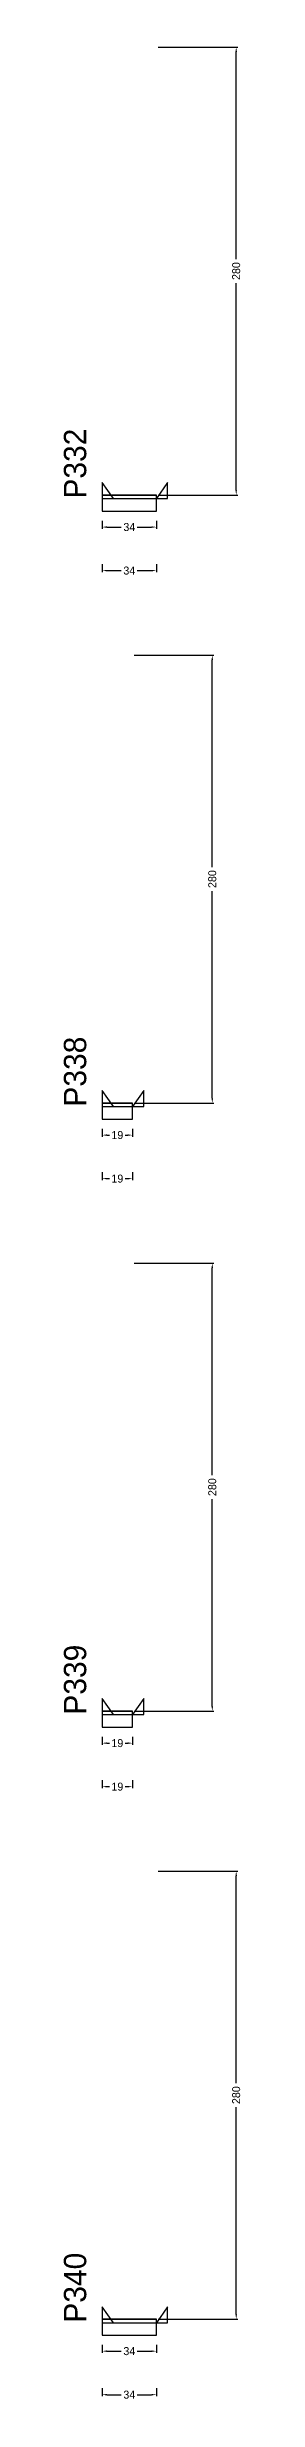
# Model space of a CAD drawing. Header units: centimetres. Extents: x -12000 to 4089, y -6086 to 2114.
# Drawn here: x 3976 to 4087, y -5748 to -4278 of the extents above; entities that cross this region are included whole.
import ezdxf

# ---------------------------------------------------------------- set-up
doc = ezdxf.new("R2010")
doc.units = ezdxf.units.CM
for name, color, linetype in [('NOMENCLATURA', 7, 'Continuous'), ('SARR_2.2x10', 60, 'Continuous'), ('SARR_2.2x7', 40, 'Continuous')]:
    doc.layers.add(name, color=color, linetype=linetype)
doc.dimstyles.new('PAINEL-NOVA', dxfattribs={"dimtxt": 5, "dimasz": 3, "dimexe": 1, "dimexo": 1, "dimgap": 1, "dimtad": 1, "dimcen": 2.5, "dimazin": 3, "dimtfac": 1, "dimtmove": 0, "dimatfit": 3})

# ---------------------------------------------------------------- blocks, each defined once
blk = doc.blocks.new('_CLOSEDFILLED')
at = {"color": 0, "linetype": 'BYBLOCK'}
blk.add_solid([(-1, 0.16), (0, 0), (-1, -0.16)], dxfattribs=at)
blk = doc.blocks.new('*D333')
for p, q in [((4000, -4573.8), (4000, -4578.8)), ((4003, -4577.8), (4012, -4577.8)), ((4022, -4577.8), (4031, -4577.8)), ((4034, -4573.8), (4034, -4578.8))]:
    blk.add_line(p, q)
at = {"layer": 'Defpoints'}
for p in [(4000, -4572.8), (4034, -4572.8), (4000, -4577.8)]:
    blk.add_point(p, dxfattribs=at)
at = {"layer": 'SARR_2.2x10', "xscale": 3, "yscale": 3, "rotation": 180}
blk.add_blockref('_CLOSEDFILLED', (4000, -4577.8), dxfattribs=at)
at = {"layer": 'SARR_2.2x10', "xscale": 3, "yscale": 3}
blk.add_blockref('_CLOSEDFILLED', (4034, -4577.8), dxfattribs=at)
at = {"layer": 'SARR_2.2x10', "insert": (4017, -4577.8), "char_height": 5, "attachment_point": 5}
blk.add_mtext('34', dxfattribs=at)
blk = doc.blocks.new('*D334')
for p, q in [((4035, -4277.8), (4085, -4277.8)), ((4084, -4410.3), (4084, -4280.8)), ((4084, -4554.8), (4084, -4425.3)), ((4035, -4557.8), (4085, -4557.8))]:
    blk.add_line(p, q)
at = {"layer": 'Defpoints'}
for p in [(4034, -4277.8), (4034, -4557.8), (4084, -4557.8)]:
    blk.add_point(p, dxfattribs=at)
at = {"layer": 'SARR_2.2x10', "xscale": 3, "yscale": 3}
for p, rotation in [((4084, -4277.8), 90), ((4084, -4557.8), 270)]:
    blk.add_blockref('_CLOSEDFILLED', p, dxfattribs=dict(at, rotation=rotation))
at = {"layer": 'SARR_2.2x10', "insert": (4084, -4417.8), "char_height": 5, "attachment_point": 5, "rotation": 90}
blk.add_mtext('280', dxfattribs=at)
blk = doc.blocks.new('*D335')
for p, q in [((4035, -4277.8), (4085, -4277.8)), ((4084, -4410.3), (4084, -4280.8)), ((4084, -4554.8), (4084, -4425.3)), ((4035, -4557.8), (4085, -4557.8))]:
    blk.add_line(p, q)
at = {"layer": 'Defpoints'}
for p in [(4034, -4277.8), (4034, -4557.8), (4084, -4557.8)]:
    blk.add_point(p, dxfattribs=at)
at = {"layer": 'SARR_2.2x10', "xscale": 3, "yscale": 3}
for p, rotation in [((4084, -4277.8), 90), ((4084, -4557.8), 270)]:
    blk.add_blockref('_CLOSEDFILLED', p, dxfattribs=dict(at, rotation=rotation))
at = {"layer": 'SARR_2.2x10', "insert": (4084, -4417.8), "char_height": 5, "attachment_point": 5, "rotation": 90}
blk.add_mtext('280', dxfattribs=at)
blk = doc.blocks.new('*D336')
for p, q in [((4035, -4277.8), (4085, -4277.8)), ((4084, -4410.3), (4084, -4280.8)), ((4084, -4554.8), (4084, -4425.3)), ((4035, -4557.8), (4085, -4557.8))]:
    blk.add_line(p, q)
at = {"layer": 'Defpoints'}
for p in [(4034, -4277.8), (4034, -4557.8), (4084, -4557.8)]:
    blk.add_point(p, dxfattribs=at)
at = {"layer": 'SARR_2.2x10', "xscale": 3, "yscale": 3}
for p, rotation in [((4084, -4277.8), 90), ((4084, -4557.8), 270)]:
    blk.add_blockref('_CLOSEDFILLED', p, dxfattribs=dict(at, rotation=rotation))
at = {"layer": 'SARR_2.2x10', "insert": (4084, -4417.8), "char_height": 5, "attachment_point": 5, "rotation": 90}
blk.add_mtext('280', dxfattribs=at)
blk = doc.blocks.new('*D337')
for p, q in [((4035, -4277.8), (4085, -4277.8)), ((4084, -4410.3), (4084, -4280.8)), ((4084, -4554.8), (4084, -4425.3)), ((4035, -4557.8), (4085, -4557.8))]:
    blk.add_line(p, q)
at = {"layer": 'Defpoints'}
for p in [(4034, -4277.8), (4034, -4557.8), (4084, -4557.8)]:
    blk.add_point(p, dxfattribs=at)
at = {"layer": 'SARR_2.2x10', "xscale": 3, "yscale": 3}
for p, rotation in [((4084, -4277.8), 90), ((4084, -4557.8), 270)]:
    blk.add_blockref('_CLOSEDFILLED', p, dxfattribs=dict(at, rotation=rotation))
at = {"layer": 'SARR_2.2x10', "insert": (4084, -4417.8), "char_height": 5, "attachment_point": 5, "rotation": 90}
blk.add_mtext('280', dxfattribs=at)
blk = doc.blocks.new('*D338')
for p, q in [((4000, -4601), (4000, -4606)), ((4034, -4601), (4034, -4606)), ((4003, -4605), (4012, -4605)), ((4022, -4605), (4031, -4605))]:
    blk.add_line(p, q)
at = {"layer": 'Defpoints'}
for p in [(4000, -4600), (4034, -4600), (4000, -4605)]:
    blk.add_point(p, dxfattribs=at)
at = {"layer": 'SARR_2.2x10', "xscale": 3, "yscale": 3, "rotation": 180}
blk.add_blockref('_CLOSEDFILLED', (4000, -4605), dxfattribs=at)
at = {"layer": 'SARR_2.2x10', "xscale": 3, "yscale": 3}
blk.add_blockref('_CLOSEDFILLED', (4034, -4605), dxfattribs=at)
at = {"layer": 'SARR_2.2x10', "insert": (4017, -4605), "char_height": 5, "attachment_point": 5}
blk.add_mtext('34', dxfattribs=at)
blk = doc.blocks.new('GRA-E')
at = {"layer": 'SARR_2.2x7'}
blk.add_lwpolyline([(0, 0), (7, 0), (0, 10)], close=True, dxfattribs=at)
blk = doc.blocks.new('GRA-D')
at = {"layer": 'SARR_2.2x7'}
blk.add_lwpolyline([(0, 0), (7, 0), (7, 10)], close=True, dxfattribs=at)
blk = doc.blocks.new('*D359')
for p, q in [((4000, -4953.8), (4000, -4958.8)), ((4019, -4953.8), (4019, -4958.8)), ((4003, -4957.8), (4004.5, -4957.8)), ((4014.5, -4957.8), (4016, -4957.8))]:
    blk.add_line(p, q)
at = {"layer": 'Defpoints'}
for p in [(4000, -4952.8), (4019, -4952.8), (4000, -4957.8)]:
    blk.add_point(p, dxfattribs=at)
at = {"layer": 'SARR_2.2x10', "xscale": 3, "yscale": 3, "rotation": 180}
blk.add_blockref('_CLOSEDFILLED', (4000, -4957.8), dxfattribs=at)
at = {"layer": 'SARR_2.2x10', "xscale": 3, "yscale": 3}
blk.add_blockref('_CLOSEDFILLED', (4019, -4957.8), dxfattribs=at)
at = {"layer": 'SARR_2.2x10', "insert": (4009.5, -4957.8), "char_height": 5, "attachment_point": 5}
blk.add_mtext('19', dxfattribs=at)
blk = doc.blocks.new('*D360')
for p, q in [((4020, -4657.8), (4070, -4657.8)), ((4069, -4790.3), (4069, -4660.8)), ((4069, -4934.8), (4069, -4805.3)), ((4020, -4937.8), (4070, -4937.8))]:
    blk.add_line(p, q)
at = {"layer": 'Defpoints'}
for p in [(4019, -4657.8), (4019, -4937.8), (4069, -4937.8)]:
    blk.add_point(p, dxfattribs=at)
at = {"layer": 'SARR_2.2x10', "xscale": 3, "yscale": 3}
for p, rotation in [((4069, -4657.8), 90), ((4069, -4937.8), 270)]:
    blk.add_blockref('_CLOSEDFILLED', p, dxfattribs=dict(at, rotation=rotation))
at = {"layer": 'SARR_2.2x10', "insert": (4069, -4797.8), "char_height": 5, "attachment_point": 5, "rotation": 90}
blk.add_mtext('280', dxfattribs=at)
blk = doc.blocks.new('*D361')
for p, q in [((4020, -4657.8), (4070, -4657.8)), ((4069, -4790.3), (4069, -4660.8)), ((4069, -4934.8), (4069, -4805.3)), ((4020, -4937.8), (4070, -4937.8))]:
    blk.add_line(p, q)
at = {"layer": 'Defpoints'}
for p in [(4019, -4657.8), (4019, -4937.8), (4069, -4937.8)]:
    blk.add_point(p, dxfattribs=at)
at = {"layer": 'SARR_2.2x10', "xscale": 3, "yscale": 3}
for p, rotation in [((4069, -4657.8), 90), ((4069, -4937.8), 270)]:
    blk.add_blockref('_CLOSEDFILLED', p, dxfattribs=dict(at, rotation=rotation))
at = {"layer": 'SARR_2.2x10', "insert": (4069, -4797.8), "char_height": 5, "attachment_point": 5, "rotation": 90}
blk.add_mtext('280', dxfattribs=at)
blk = doc.blocks.new('*D362')
for p, q in [((4020, -4657.8), (4070, -4657.8)), ((4069, -4790.3), (4069, -4660.8)), ((4069, -4934.8), (4069, -4805.3)), ((4020, -4937.8), (4070, -4937.8))]:
    blk.add_line(p, q)
at = {"layer": 'Defpoints'}
for p in [(4019, -4657.8), (4019, -4937.8), (4069, -4937.8)]:
    blk.add_point(p, dxfattribs=at)
at = {"layer": 'SARR_2.2x10', "xscale": 3, "yscale": 3}
for p, rotation in [((4069, -4657.8), 90), ((4069, -4937.8), 270)]:
    blk.add_blockref('_CLOSEDFILLED', p, dxfattribs=dict(at, rotation=rotation))
at = {"layer": 'SARR_2.2x10', "insert": (4069, -4797.8), "char_height": 5, "attachment_point": 5, "rotation": 90}
blk.add_mtext('280', dxfattribs=at)
blk = doc.blocks.new('*D363')
for p, q in [((4020, -4657.8), (4070, -4657.8)), ((4069, -4790.3), (4069, -4660.8)), ((4069, -4934.8), (4069, -4805.3)), ((4020, -4937.8), (4070, -4937.8))]:
    blk.add_line(p, q)
at = {"layer": 'Defpoints'}
for p in [(4019, -4657.8), (4019, -4937.8), (4069, -4937.8)]:
    blk.add_point(p, dxfattribs=at)
at = {"layer": 'SARR_2.2x10', "xscale": 3, "yscale": 3}
for p, rotation in [((4069, -4657.8), 90), ((4069, -4937.8), 270)]:
    blk.add_blockref('_CLOSEDFILLED', p, dxfattribs=dict(at, rotation=rotation))
at = {"layer": 'SARR_2.2x10', "insert": (4069, -4797.8), "char_height": 5, "attachment_point": 5, "rotation": 90}
blk.add_mtext('280', dxfattribs=at)
blk = doc.blocks.new('*D364')
for p, q in [((4000, -4981), (4000, -4986)), ((4019, -4981), (4019, -4986)), ((4003, -4985), (4004.5, -4985)), ((4014.5, -4985), (4016, -4985))]:
    blk.add_line(p, q)
at = {"layer": 'Defpoints'}
for p in [(4000, -4980), (4019, -4980), (4000, -4985)]:
    blk.add_point(p, dxfattribs=at)
at = {"layer": 'SARR_2.2x10', "xscale": 3, "yscale": 3, "rotation": 180}
blk.add_blockref('_CLOSEDFILLED', (4000, -4985), dxfattribs=at)
at = {"layer": 'SARR_2.2x10', "xscale": 3, "yscale": 3}
blk.add_blockref('_CLOSEDFILLED', (4019, -4985), dxfattribs=at)
at = {"layer": 'SARR_2.2x10', "insert": (4009.5, -4985), "char_height": 5, "attachment_point": 5}
blk.add_mtext('19', dxfattribs=at)
blk = doc.blocks.new('*D385')
for p, q in [((4000, -5333.8), (4000, -5338.8)), ((4003, -5337.8), (4004.5, -5337.8)), ((4014.5, -5337.8), (4016, -5337.8)), ((4019, -5333.8), (4019, -5338.8))]:
    blk.add_line(p, q)
at = {"layer": 'Defpoints'}
for p in [(4000, -5332.8), (4000, -5337.8), (4019, -5332.8)]:
    blk.add_point(p, dxfattribs=at)
at = {"layer": 'SARR_2.2x10', "xscale": 3, "yscale": 3, "rotation": 180}
blk.add_blockref('_CLOSEDFILLED', (4000, -5337.8), dxfattribs=at)
at = {"layer": 'SARR_2.2x10', "xscale": 3, "yscale": 3}
blk.add_blockref('_CLOSEDFILLED', (4019, -5337.8), dxfattribs=at)
at = {"layer": 'SARR_2.2x10', "insert": (4009.5, -5337.8), "char_height": 5, "attachment_point": 5}
blk.add_mtext('19', dxfattribs=at)
blk = doc.blocks.new('*D386')
for p, q in [((4020, -5037.8), (4070, -5037.8)), ((4069, -5170.3), (4069, -5040.8)), ((4069, -5314.8), (4069, -5185.3)), ((4020, -5317.8), (4070, -5317.8))]:
    blk.add_line(p, q)
at = {"layer": 'Defpoints'}
for p in [(4019, -5037.8), (4019, -5317.8), (4069, -5317.8)]:
    blk.add_point(p, dxfattribs=at)
at = {"layer": 'SARR_2.2x10', "xscale": 3, "yscale": 3}
for p, rotation in [((4069, -5037.8), 90), ((4069, -5317.8), 270)]:
    blk.add_blockref('_CLOSEDFILLED', p, dxfattribs=dict(at, rotation=rotation))
at = {"layer": 'SARR_2.2x10', "insert": (4069, -5177.8), "char_height": 5, "attachment_point": 5, "rotation": 90}
blk.add_mtext('280', dxfattribs=at)
blk = doc.blocks.new('*D387')
for p, q in [((4020, -5037.8), (4070, -5037.8)), ((4069, -5170.3), (4069, -5040.8)), ((4069, -5314.8), (4069, -5185.3)), ((4020, -5317.8), (4070, -5317.8))]:
    blk.add_line(p, q)
at = {"layer": 'Defpoints'}
for p in [(4019, -5037.8), (4019, -5317.8), (4069, -5317.8)]:
    blk.add_point(p, dxfattribs=at)
at = {"layer": 'SARR_2.2x10', "xscale": 3, "yscale": 3}
for p, rotation in [((4069, -5037.8), 90), ((4069, -5317.8), 270)]:
    blk.add_blockref('_CLOSEDFILLED', p, dxfattribs=dict(at, rotation=rotation))
at = {"layer": 'SARR_2.2x10', "insert": (4069, -5177.8), "char_height": 5, "attachment_point": 5, "rotation": 90}
blk.add_mtext('280', dxfattribs=at)
blk = doc.blocks.new('*D388')
for p, q in [((4020, -5037.8), (4070, -5037.8)), ((4069, -5170.3), (4069, -5040.8)), ((4069, -5314.8), (4069, -5185.3)), ((4020, -5317.8), (4070, -5317.8))]:
    blk.add_line(p, q)
at = {"layer": 'Defpoints'}
for p in [(4019, -5037.8), (4019, -5317.8), (4069, -5317.8)]:
    blk.add_point(p, dxfattribs=at)
at = {"layer": 'SARR_2.2x10', "xscale": 3, "yscale": 3}
for p, rotation in [((4069, -5037.8), 90), ((4069, -5317.8), 270)]:
    blk.add_blockref('_CLOSEDFILLED', p, dxfattribs=dict(at, rotation=rotation))
at = {"layer": 'SARR_2.2x10', "insert": (4069, -5177.8), "char_height": 5, "attachment_point": 5, "rotation": 90}
blk.add_mtext('280', dxfattribs=at)
blk = doc.blocks.new('*D389')
for p, q in [((4020, -5037.8), (4070, -5037.8)), ((4069, -5170.3), (4069, -5040.8)), ((4069, -5314.8), (4069, -5185.3)), ((4020, -5317.8), (4070, -5317.8))]:
    blk.add_line(p, q)
at = {"layer": 'Defpoints'}
for p in [(4019, -5037.8), (4019, -5317.8), (4069, -5317.8)]:
    blk.add_point(p, dxfattribs=at)
at = {"layer": 'SARR_2.2x10', "xscale": 3, "yscale": 3}
for p, rotation in [((4069, -5037.8), 90), ((4069, -5317.8), 270)]:
    blk.add_blockref('_CLOSEDFILLED', p, dxfattribs=dict(at, rotation=rotation))
at = {"layer": 'SARR_2.2x10', "insert": (4069, -5177.8), "char_height": 5, "attachment_point": 5, "rotation": 90}
blk.add_mtext('280', dxfattribs=at)
blk = doc.blocks.new('*D390')
for p, q in [((4000, -5361), (4000, -5366)), ((4003, -5365), (4004.5, -5365)), ((4014.5, -5365), (4016, -5365)), ((4019, -5361), (4019, -5366))]:
    blk.add_line(p, q)
at = {"layer": 'Defpoints'}
for p in [(4000, -5360), (4000, -5365), (4019, -5360)]:
    blk.add_point(p, dxfattribs=at)
at = {"layer": 'SARR_2.2x10', "xscale": 3, "yscale": 3, "rotation": 180}
blk.add_blockref('_CLOSEDFILLED', (4000, -5365), dxfattribs=at)
at = {"layer": 'SARR_2.2x10', "xscale": 3, "yscale": 3}
blk.add_blockref('_CLOSEDFILLED', (4019, -5365), dxfattribs=at)
at = {"layer": 'SARR_2.2x10', "insert": (4009.5, -5365), "char_height": 5, "attachment_point": 5}
blk.add_mtext('19', dxfattribs=at)
blk = doc.blocks.new('*D411')
for p, q in [((4000, -5713.8), (4000, -5718.8)), ((4003, -5717.8), (4012, -5717.8)), ((4022, -5717.8), (4031, -5717.8)), ((4034, -5713.8), (4034, -5718.8))]:
    blk.add_line(p, q)
at = {"layer": 'Defpoints'}
for p in [(4000, -5712.8), (4000, -5717.8), (4034, -5712.8)]:
    blk.add_point(p, dxfattribs=at)
at = {"layer": 'SARR_2.2x10', "xscale": 3, "yscale": 3, "rotation": 180}
blk.add_blockref('_CLOSEDFILLED', (4000, -5717.8), dxfattribs=at)
at = {"layer": 'SARR_2.2x10', "xscale": 3, "yscale": 3}
blk.add_blockref('_CLOSEDFILLED', (4034, -5717.8), dxfattribs=at)
at = {"layer": 'SARR_2.2x10', "insert": (4017, -5717.8), "char_height": 5, "attachment_point": 5}
blk.add_mtext('34', dxfattribs=at)
blk = doc.blocks.new('*D412')
for p, q in [((4035, -5417.8), (4085, -5417.8)), ((4084, -5550.3), (4084, -5420.8)), ((4084, -5694.8), (4084, -5565.3)), ((4035, -5697.8), (4085, -5697.8))]:
    blk.add_line(p, q)
at = {"layer": 'Defpoints'}
for p in [(4034, -5417.8), (4034, -5697.8), (4084, -5697.8)]:
    blk.add_point(p, dxfattribs=at)
at = {"layer": 'SARR_2.2x10', "xscale": 3, "yscale": 3}
for p, rotation in [((4084, -5417.8), 90), ((4084, -5697.8), 270)]:
    blk.add_blockref('_CLOSEDFILLED', p, dxfattribs=dict(at, rotation=rotation))
at = {"layer": 'SARR_2.2x10', "insert": (4084, -5557.8), "char_height": 5, "attachment_point": 5, "rotation": 90}
blk.add_mtext('280', dxfattribs=at)
blk = doc.blocks.new('*D413')
for p, q in [((4035, -5417.8), (4085, -5417.8)), ((4084, -5550.3), (4084, -5420.8)), ((4084, -5694.8), (4084, -5565.3)), ((4035, -5697.8), (4085, -5697.8))]:
    blk.add_line(p, q)
at = {"layer": 'Defpoints'}
for p in [(4034, -5417.8), (4034, -5697.8), (4084, -5697.8)]:
    blk.add_point(p, dxfattribs=at)
at = {"layer": 'SARR_2.2x10', "xscale": 3, "yscale": 3}
for p, rotation in [((4084, -5417.8), 90), ((4084, -5697.8), 270)]:
    blk.add_blockref('_CLOSEDFILLED', p, dxfattribs=dict(at, rotation=rotation))
at = {"layer": 'SARR_2.2x10', "insert": (4084, -5557.8), "char_height": 5, "attachment_point": 5, "rotation": 90}
blk.add_mtext('280', dxfattribs=at)
blk = doc.blocks.new('*D414')
for p, q in [((4035, -5417.8), (4085, -5417.8)), ((4084, -5550.3), (4084, -5420.8)), ((4084, -5694.8), (4084, -5565.3)), ((4035, -5697.8), (4085, -5697.8))]:
    blk.add_line(p, q)
at = {"layer": 'Defpoints'}
for p in [(4034, -5417.8), (4034, -5697.8), (4084, -5697.8)]:
    blk.add_point(p, dxfattribs=at)
at = {"layer": 'SARR_2.2x10', "xscale": 3, "yscale": 3}
for p, rotation in [((4084, -5417.8), 90), ((4084, -5697.8), 270)]:
    blk.add_blockref('_CLOSEDFILLED', p, dxfattribs=dict(at, rotation=rotation))
at = {"layer": 'SARR_2.2x10', "insert": (4084, -5557.8), "char_height": 5, "attachment_point": 5, "rotation": 90}
blk.add_mtext('280', dxfattribs=at)
blk = doc.blocks.new('*D415')
for p, q in [((4035, -5417.8), (4085, -5417.8)), ((4084, -5550.3), (4084, -5420.8)), ((4084, -5694.8), (4084, -5565.3)), ((4035, -5697.8), (4085, -5697.8))]:
    blk.add_line(p, q)
at = {"layer": 'Defpoints'}
for p in [(4034, -5417.8), (4034, -5697.8), (4084, -5697.8)]:
    blk.add_point(p, dxfattribs=at)
at = {"layer": 'SARR_2.2x10', "xscale": 3, "yscale": 3}
for p, rotation in [((4084, -5417.8), 90), ((4084, -5697.8), 270)]:
    blk.add_blockref('_CLOSEDFILLED', p, dxfattribs=dict(at, rotation=rotation))
at = {"layer": 'SARR_2.2x10', "insert": (4084, -5557.8), "char_height": 5, "attachment_point": 5, "rotation": 90}
blk.add_mtext('280', dxfattribs=at)
blk = doc.blocks.new('*D416')
for p, q in [((4000, -5741), (4000, -5746)), ((4003, -5745), (4012, -5745)), ((4022, -5745), (4031, -5745)), ((4034, -5741), (4034, -5746))]:
    blk.add_line(p, q)
at = {"layer": 'Defpoints'}
for p in [(4000, -5740), (4000, -5745), (4034, -5740)]:
    blk.add_point(p, dxfattribs=at)
at = {"layer": 'SARR_2.2x10', "xscale": 3, "yscale": 3, "rotation": 180}
blk.add_blockref('_CLOSEDFILLED', (4000, -5745), dxfattribs=at)
at = {"layer": 'SARR_2.2x10', "xscale": 3, "yscale": 3}
blk.add_blockref('_CLOSEDFILLED', (4034, -5745), dxfattribs=at)
at = {"layer": 'SARR_2.2x10', "insert": (4017, -5745), "char_height": 5, "attachment_point": 5}
blk.add_mtext('34', dxfattribs=at)

msp = doc.modelspace()

# ---------------------------------------------------------------- linework, layer by layer
at = {"layer": 'SARR_2.2x10'}
for p, q in [((4034, -4557.8), (4000, -4557.8)), ((4000, -4557.8), (4000, -4567.8)), ((4034, -4567.8), (4034, -4557.8)), ((4000, -4567.8), (4034, -4567.8)), ((4019, -4937.8), (4000, -4937.8)), ((4000, -4937.8), (4000, -4947.8)), ((4019, -4947.8), (4019, -4937.8)), ((4000, -4947.8), (4019, -4947.8)), ((4019, -5317.8), (4000, -5317.8)), ((4000, -5317.8), (4000, -5327.8)), ((4019, -5327.8), (4019, -5317.8)), ((4000, -5327.8), (4019, -5327.8)), ((4034, -5697.8), (4000, -5697.8)), ((4000, -5697.8), (4000, -5707.8)), ((4034, -5707.8), (4034, -5697.8)), ((4000, -5707.8), (4034, -5707.8))]:
    msp.add_line(p, q, dxfattribs=at)
at = {"layer": 'SARR_2.2x7'}
for p, q in [((4034, -4557.8), (4000, -4557.8)), ((4000, -4557.8), (4000, -4560)), ((4000, -4557.8), (4007, -4557.8)), ((4000, -4557.8), (4007, -4557.8)), ((4000, -4557.8), (4007, -4557.8)), ((4000, -4557.8), (4007, -4557.8)), ((4007, -4557.8), (4034, -4557.8)), ((4007, -4557.8), (4034, -4557.8)), ((4007, -4557.8), (4034, -4557.8)), ((4007, -4557.8), (4034, -4557.8)), ((4034, -4560), (4034, -4557.8)), ((4000, -4560), (4034, -4560)), ((4019, -4937.8), (4000, -4937.8)), ((4000, -4937.8), (4000, -4940)), ((4000, -4937.8), (4007, -4937.8)), ((4000, -4937.8), (4007, -4937.8)), ((4000, -4937.8), (4007, -4937.8)), ((4000, -4937.8), (4007, -4937.8)), ((4000, -4940), (4019, -4940)), ((4007, -4937.8), (4019, -4937.8)), ((4007, -4937.8), (4019, -4937.8)), ((4007, -4937.8), (4019, -4937.8)), ((4007, -4937.8), (4019, -4937.8)), ((4019, -4940), (4019, -4937.8)), ((4019, -5317.8), (4000, -5317.8)), ((4000, -5317.8), (4000, -5320)), ((4000, -5317.8), (4007, -5317.8)), ((4000, -5317.8), (4007, -5317.8)), ((4000, -5317.8), (4007, -5317.8)), ((4000, -5317.8), (4007, -5317.8)), ((4000, -5320), (4019, -5320)), ((4007, -5317.8), (4019, -5317.8)), ((4007, -5317.8), (4019, -5317.8)), ((4007, -5317.8), (4019, -5317.8)), ((4007, -5317.8), (4019, -5317.8)), ((4019, -5320), (4019, -5317.8)), ((4034, -5697.8), (4000, -5697.8)), ((4000, -5697.8), (4000, -5700)), ((4000, -5697.8), (4007, -5697.8)), ((4000, -5697.8), (4007, -5697.8)), ((4000, -5697.8), (4007, -5697.8)), ((4000, -5697.8), (4007, -5697.8)), ((4000, -5700), (4034, -5700)), ((4007, -5697.8), (4034, -5697.8)), ((4007, -5697.8), (4034, -5697.8)), ((4007, -5697.8), (4034, -5697.8)), ((4007, -5697.8), (4034, -5697.8)), ((4034, -5700), (4034, -5697.8))]:
    msp.add_line(p, q, dxfattribs=at)

# ---------------------------------------------------------------- block references
for name, p in [('GRA-E', (4000, -4560)), ('GRA-D', (4034, -4560)), ('GRA-E', (4000, -4940)), ('GRA-D', (4019, -4940)), ('GRA-E', (4000, -5320)), ('GRA-D', (4019, -5320)), ('GRA-E', (4000, -5700)), ('GRA-D', (4034, -5700))]:
    msp.add_blockref(name, p, dxfattribs=at)

# ---------------------------------------------------------------- texts
at = {"layer": 'NOMENCLATURA'}
for s, p in [('P332', (3990, -4560)), ('P338', (3990, -4940)), ('P339', (3990, -5320)), ('P340', (3990, -5700))]:
    msp.add_text(s, height=14, rotation=90, dxfattribs=at).set_placement(p)

# ---------------------------------------------------------------- dimensions: what is measured, and where the dimension line sits
at = {"layer": 'SARR_2.2x10'}
for base, p1, p2, picture, middle in [((4084, -4557.8), (4034, -4557.8), (4034, -4277.8), '*D334', (4084, -4417.8)), ((4084, -4557.8), (4034, -4557.8), (4034, -4277.8), '*D335', (4084, -4417.8)), ((4084, -4557.8), (4034, -4557.8), (4034, -4277.8), '*D336', (4084, -4417.8)), ((4084, -4557.8), (4034, -4557.8), (4034, -4277.8), '*D337', (4084, -4417.8)), ((4069, -4937.8), (4019, -4937.8), (4019, -4657.8), '*D360', (4069, -4797.8)), ((4069, -4937.8), (4019, -4937.8), (4019, -4657.8), '*D361', (4069, -4797.8)), ((4069, -4937.8), (4019, -4937.8), (4019, -4657.8), '*D362', (4069, -4797.8)), ((4069, -4937.8), (4019, -4937.8), (4019, -4657.8), '*D363', (4069, -4797.8)), ((4069, -5317.8), (4019, -5317.8), (4019, -5037.8), '*D386', (4069, -5177.8)), ((4069, -5317.8), (4019, -5317.8), (4019, -5037.8), '*D387', (4069, -5177.8)), ((4069, -5317.8), (4019, -5317.8), (4019, -5037.8), '*D388', (4069, -5177.8)), ((4069, -5317.8), (4019, -5317.8), (4019, -5037.8), '*D389', (4069, -5177.8)), ((4084, -5697.8), (4034, -5697.8), (4034, -5417.8), '*D412', (4084, -5557.8)), ((4084, -5697.8), (4034, -5697.8), (4034, -5417.8), '*D413', (4084, -5557.8)), ((4084, -5697.8), (4034, -5697.8), (4034, -5417.8), '*D414', (4084, -5557.8)), ((4084, -5697.8), (4034, -5697.8), (4034, -5417.8), '*D415', (4084, -5557.8))]:
    dim = msp.add_linear_dim(base=base, p1=p1, p2=p2, angle=90, dimstyle='PAINEL-NOVA', dxfattribs=at)
    dim.commit()
    dim.dimension.update_dxf_attribs({"geometry": picture, "text_midpoint": middle})
for base, p1, p2, picture, middle in [((4000, -4577.8), (4000, -4572.8), (4034, -4572.8), '*D333', (4017, -4577.8)), ((4000, -4605), (4000, -4600), (4034, -4600), '*D338', (4017, -4605)), ((4000, -4957.8), (4000, -4952.8), (4019, -4952.8), '*D359', (4009.5, -4957.8)), ((4000, -4985), (4000, -4980), (4019, -4980), '*D364', (4009.5, -4985)), ((4000, -5337.8), (4000, -5332.8), (4019, -5332.8), '*D385', (4009.5, -5337.8)), ((4000, -5365), (4000, -5360), (4019, -5360), '*D390', (4009.5, -5365)), ((4000, -5717.8), (4000, -5712.8), (4034, -5712.8), '*D411', (4017, -5717.8)), ((4000, -5745), (4000, -5740), (4034, -5740), '*D416', (4017, -5745))]:
    dim = msp.add_linear_dim(base=base, p1=p1, p2=p2, dimstyle='PAINEL-NOVA', dxfattribs=at)
    dim.commit()
    dim.dimension.update_dxf_attribs({"geometry": picture, "text_midpoint": middle})

doc.saveas('drawing.dxf')
